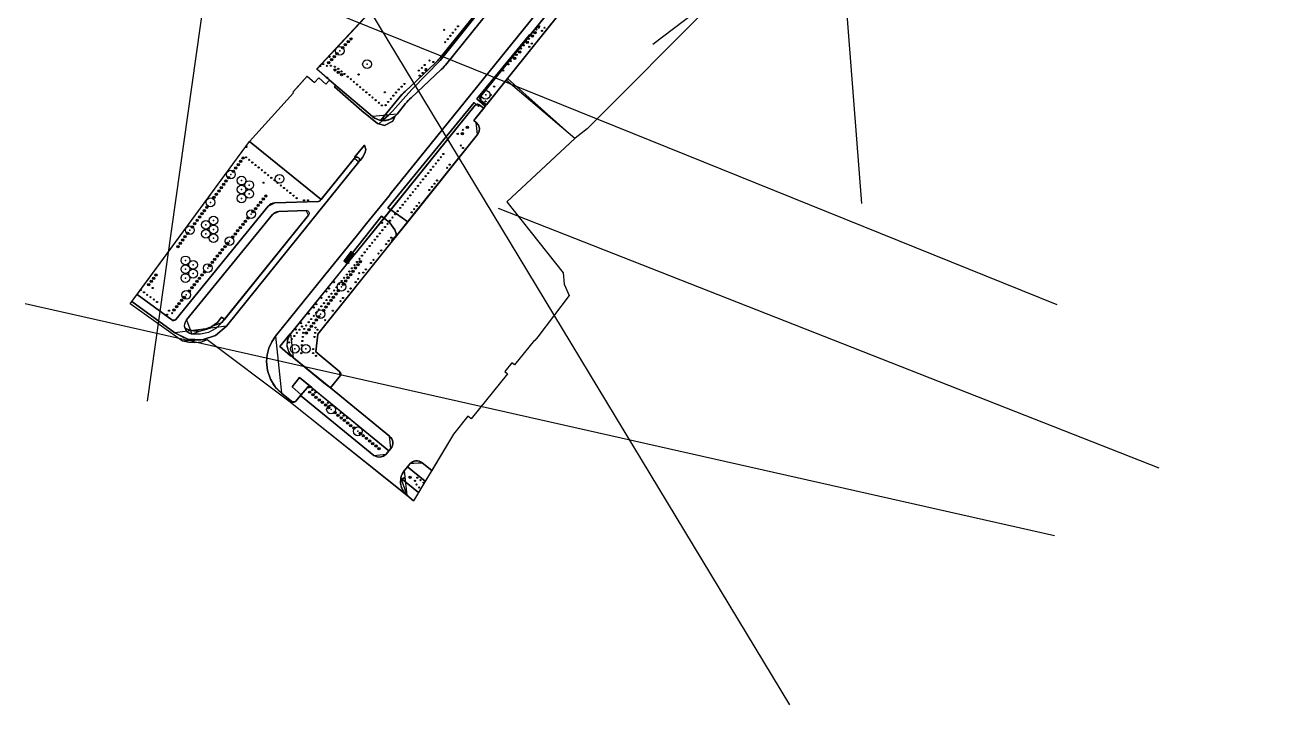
# Model space of a CAD drawing. Header units: metres. Extents: x 13966 to 15478, y -1639 to -430.
# Drawn here: x 13965.6 to 14397.4, y -1639.3 to -1405.2 of the extents above; entities that cross this region are included whole.
import ezdxf

# ---------------------------------------------------------------- set-up
doc = ezdxf.new("R2010")
doc.units = ezdxf.units.M
for name, color, linetype in [('BOUNDARY', 7, 'Continuous'), ('CURB', 7, 'Continuous'), ('ELECTR_CABLE', 7, 'Continuous'), ('ELECTR_CABLE_COMM', 7, 'Continuous'), ('GRASS', 7, 'Continuous'), ('HEAT', 7, 'Continuous'), ('NEW_BUSH', 3, 'Continuous'), ('NEW_LAWN', 82, 'Continuous'), ('NEW_TREE', 3, 'Continuous'), ('ROAD', 7, 'Continuous'), ('SEWER', 7, 'Continuous'), ('SIDEWALK_PATH', 7, 'Continuous'), ('WATER_PIPELINE', 7, 'Continuous')]:
    doc.layers.add(name, color=color, linetype=linetype)

# ---------------------------------------------------------------- blocks, each defined once
blk = doc.blocks.new('ИВА_БУЛЛАТА')
blk.add_circle((0, 0), 0.2)
blk = doc.blocks.new('СПИРЕЯ_GREFSHEIM')
blk.add_circle((0, 0), 0.2)
blk = doc.blocks.new('ПУЗЫРЕПЛОДНИК_LADY_IN_RED')
blk.add_circle((0, 0), 0.2)
blk = doc.blocks.new('ПУЗЫРЕПЛОДНИК_TINY_WINE_GOLD')
blk.add_circle((0, 0), 0.2)
blk = doc.blocks.new('ЛАПЧАТКА_GOLDFINGER')
blk.add_circle((0, 0), 0.2)
blk = doc.blocks.new('КЛЕН_CRIMSON_SENTRY')
blk.add_circle((0, 0), 0.2)
blk = doc.blocks.new('КЛЕН_ГИННАЛА')
blk.add_circle((0, 0), 0.2)
blk = doc.blocks.new('КЛЕН_PRINCETON_GOLD')
blk.add_circle((0, 0), 0.2)

msp = doc.modelspace()

# ---------------------------------------------------------------- hatches: boundary and pattern name
at = {"layer": 'NEW_LAWN'}
msp.add_hatch(color=82, dxfattribs=at).paths.add_polyline_path([(14077, -1486.61), (14076.48, -1487.26), (14075.33, -1486.33), (14077.78, -1483.24), (14079.15, -1484.13), (14077.08, -1486.69)])

# ---------------------------------------------------------------- linework, layer by layer
at = {"layer": 'BOUNDARY'}
msp.add_lwpolyline([(14202.71, -1397.32), (14159.13, -1440.9), (14155.11, -1444.17), (14131.51, -1466.12), (14150.91, -1490.48), (14151.28, -1494.48), (14153, -1498.37), (14142.23, -1512.6), (14141.2, -1513.87), (14141.05, -1513.75), (14134.21, -1522.2), (14133.29, -1521.46), (14130.81, -1524.53), (14131.73, -1525.28), (14119.2, -1540.77), (14118.13, -1539.91), (14113.13, -1546.1), (14099.4, -1568.98), (14056.42, -1534.65), (14028.27, -1513.63), (14019.86, -1514.07), (14001.78, -1501.16), (14042.94, -1445.37), (14058.07, -1428.57), (14057.84, -1428.37), (14062.79, -1422.84), (14065.25, -1425.03), (14066.74, -1423.4), (14069.13, -1425.58), (14070.39, -1424.21), (14066.13, -1420.37), (14072.94, -1413.02), (14122.88, -1359.49)], dxfattribs=at)
at = {"layer": 'CURB'}
for points in [[(14210.53, -1311.65), (14156.72, -1378.14), (14156.4, -1378.62), (14149.66, -1391.28), (14149.35, -1391.75), (14091.35, -1463.47), (14091.01, -1463.97)], [(14235.31, -1331.07), (14187.6, -1345.82), (14187.12, -1346.15), (14157.62, -1382.6), (14157.2, -1383.27), (14153.91, -1390.72), (14153.5, -1391.39), (14122.45, -1429.79), (14122.6, -1431.2), (14124.5, -1432.71)], [(14156.01, -1357.51), (14154.48, -1359.41), (14153.31, -1358.47), (14145.93, -1367.64), (14147.1, -1368.58), (14108.51, -1416.57), (14106.88, -1418.33), (14096.48, -1428.07), (14094.31, -1430.4), (14088.14, -1438.03)], [(14121.43, -1442.94), (14121.01, -1438.76), (14120.19, -1438.08), (14174.49, -1370.32)], [(14144.78, -1376.26), (14110.85, -1418.45), (14108.93, -1420.52), (14098.53, -1430.26), (14096.64, -1432.28), (14093.74, -1435.87), (14085.21, -1436.69), (14070.39, -1424.21)], [(14060.48, -1532.77), (14085.74, -1553.35), (14089.96, -1552.92), (14091.54, -1550.98), (14091.11, -1546.76), (14058, -1519.79), (14057.12, -1511.37), (14120.64, -1432.82), (14122.04, -1432.67), (14123.56, -1433.88)], [(14123.56, -1433.88), (14124.5, -1432.71)], [(14088.14, -1438.03), (14088.88, -1438.1), (14089.84, -1438.05), (14091.14, -1437.73), (14092.21, -1437.22), (14092.9, -1436.72), (14093.44, -1436.21)], [(14042.94, -1445.37), (14067.6, -1465.24)], [(14070.73, -1530.16), (14074.15, -1525.97), (14074.01, -1524.57), (14065.71, -1517.72), (14066.38, -1511.64), (14121.43, -1442.94)], [(14078.99, -1451.11), (14079.42, -1450.76), (14079.71, -1450.69), (14080.17, -1450.74), (14080.44, -1450.9), (14080.75, -1451.32), (14080.81, -1451.77), (14080.77, -1452.09), (14080.46, -1452.48)], [(14079.04, -1451.05), (14080.59, -1452.31), (14034.97, -1508.91), (14017.16, -1511.23), (14002.36, -1500.38)], [(14004.14, -1497.96), (14016.11, -1506.75), (14017.48, -1506.57), (14049.34, -1467.52), (14051.57, -1466.41), (14066.6, -1465.92), (14067.35, -1465.55), (14079.04, -1451.05)], [(14080.46, -1452.48), (14079.55, -1453.6)], [(14091.01, -1463.97), (14083.19, -1473.57)], [(14091.51, -1463.28), (14093.77, -1460.48)], [(14083.19, -1473.57), (14083.18, -1473.58), (14080.09, -1477.4)], [(14080.09, -1477.4), (14068.74, -1491.44)], [(14068.74, -1491.44), (14051.88, -1512.29), (14053.92, -1531.95), (14057.49, -1534.85), (14058.9, -1534.71), (14062.69, -1530.06), (14064.09, -1529.91), (14090.91, -1551.75)], [(14016.46, -1510.72), (14020.34, -1512.95)], [(14054.1, -1532.09), (14053.16, -1531.34), (14052.16, -1530.34), (14051.09, -1528.82), (14050.2, -1527.27)], [(14090.91, -1551.75), (14091.54, -1550.98), (14091.11, -1546.76)], [(14105.64, -1558.58), (14102.31, -1555.87), (14098.09, -1556.29), (14096.19, -1558.63), (14097.05, -1567.07), (14099.4, -1568.98)], [(14097.27, -1557.29), (14098.34, -1556.02), (14102.31, -1555.87)], [(14103.41, -1562.29), (14097.27, -1557.29)], [(14094.97, -1561.17), (14097.05, -1567.07)], [(14101.1, -1566.15), (14094.97, -1561.17)]]:
    msp.add_lwpolyline(points, dxfattribs=at)
msp.add_lwpolyline([(14050.8, -1470.47), (14021.21, -1506.75), (14023.04, -1511.6), (14033.41, -1507.65), (14063.21, -1470.69), (14062.4, -1469.06), (14053.03, -1469.37)], close=True, dxfattribs=at)
at = {"layer": 'ELECTR_CABLE'}
msp.add_line((14229.03, -1639.25), (14016.63, -1288.17), dxfattribs=at)
at = {"layer": 'ELECTR_CABLE_COMM'}
msp.add_line((14007.74, -1534.67), (14057.59, -1182.87), dxfattribs=at)
at = {"layer": 'GRASS'}
msp.add_lwpolyline([(14147.1, -1368.58), (14108.51, -1416.57), (14108.12, -1417.03), (14107.72, -1417.48), (14107.31, -1417.91), (14106.88, -1418.33), (14096.48, -1428.07), (14095.9, -1428.62), (14095.35, -1429.19), (14094.82, -1429.79), (14094.31, -1430.4), (14088.14, -1438.03), (14087.34, -1437.84), (14086.58, -1437.56), (14085.87, -1437.17), (14085.21, -1436.69), (14070.39, -1424.21), (14066.13, -1420.36), (14150.61, -1329.69)], dxfattribs=at)
for points in [[(14122.6, -1431.2), (14122.44, -1431.04), (14122.33, -1430.85), (14122.25, -1430.64), (14122.23, -1430.42), (14122.24, -1430.25), (14122.29, -1430.08), (14122.36, -1429.93), (14122.45, -1429.79), (14139.72, -1408.43), (14153.5, -1391.39), (14153.55, -1391.32), (14153.61, -1391.25), (14153.66, -1391.17), (14153.71, -1391.1), (14154.09, -1391.24), (14156.17, -1393.18), (14155.56, -1393.95), (14131.76, -1423.64), (14124.5, -1432.71)], [(14097.37, -1472.96), (14091.52, -1468.83), (14120.64, -1432.82), (14120.94, -1432.57), (14121.31, -1432.46), (14121.69, -1432.49), (14122.04, -1432.67), (14123.56, -1433.88), (14120.19, -1438.08), (14121.01, -1438.76), (14121.75, -1439.68), (14122.07, -1440.76), (14121.97, -1441.9), (14121.43, -1442.94)], [(14016.11, -1506.75), (14004.14, -1497.96), (14042.94, -1445.37), (14067.6, -1465.24), (14067.35, -1465.55), (14067.2, -1465.7), (14067.02, -1465.82), (14066.82, -1465.89), (14066.6, -1465.92), (14051.57, -1466.41), (14050.93, -1466.5), (14050.33, -1466.72), (14049.8, -1467.06), (14049.34, -1467.52), (14017.48, -1506.57), (14017.18, -1506.82), (14016.83, -1506.93), (14016.46, -1506.91)], [(14020.67, -1509.56), (14020.54, -1508.82), (14020.58, -1508.08), (14020.81, -1507.38), (14021.21, -1506.75), (14050.8, -1470.47), (14051.26, -1470.02), (14051.79, -1469.68), (14052.39, -1469.46), (14053.03, -1469.37), (14062.4, -1469.06), (14062.68, -1469.09), (14062.94, -1469.2), (14063.16, -1469.38), (14063.32, -1469.62), (14063.41, -1469.89), (14063.42, -1470.17), (14063.35, -1470.44), (14063.21, -1470.69), (14034.25, -1506.62), (14033.89, -1506.21), (14033.28, -1505.77), (14031.89, -1507.63), (14030.68, -1508.46), (14029.07, -1509.53), (14028.18, -1509.93), (14026.11, -1510.48), (14024.54, -1510.58), (14022.24, -1510.25)], [(14057.02, -1511.51), (14057.12, -1511.37), (14089.22, -1471.68), (14091.22, -1473.33), (14092.93, -1475.7), (14093.45, -1476.93), (14093.45, -1477.62), (14091.75, -1479.32), (14091.99, -1479.68), (14066.38, -1511.64), (14065.71, -1517.72), (14074.01, -1524.57), (14074.26, -1524.88), (14074.37, -1525.24), (14074.33, -1525.62), (14074.15, -1525.97), (14070.73, -1530.16), (14058, -1519.79), (14056.51, -1518), (14055.83, -1515.85), (14055.99, -1513.6)], [(14091.22, -1473.33), (14089.22, -1471.68), (14091.52, -1468.83), (14097.37, -1472.96), (14091.99, -1479.68), (14091.75, -1479.32), (14093.45, -1477.62), (14093.45, -1476.93), (14092.93, -1475.7)], [(14023.04, -1511.6), (14022.25, -1511.35), (14021.57, -1510.91), (14021.03, -1510.3), (14020.67, -1509.56), (14022.24, -1510.25), (14024.54, -1510.58), (14026.11, -1510.48), (14028.18, -1509.93), (14029.07, -1509.53), (14030.68, -1508.46), (14031.89, -1507.63), (14033.28, -1505.77), (14033.89, -1506.21), (14034.25, -1506.62), (14033.41, -1507.65), (14031.29, -1509.67), (14028.76, -1511.03), (14025.96, -1511.69)], [(14085.74, -1553.35), (14060.48, -1532.77), (14062.69, -1530.06), (14062.99, -1529.8), (14063.36, -1529.69), (14063.74, -1529.73), (14064.09, -1529.91), (14090.91, -1551.75), (14089.96, -1552.92), (14089.04, -1553.67), (14087.94, -1554.01), (14086.8, -1553.9)], [(14101.1, -1566.15), (14094.97, -1561.17), (14095.16, -1560.48), (14095.43, -1559.83), (14095.77, -1559.21), (14096.19, -1558.63), (14097.27, -1557.29), (14103.41, -1562.29)]]:
    msp.add_lwpolyline(points, close=True, dxfattribs=at)
at = {"layer": 'HEAT'}
for p, q in [((14233.22, -1200.29), (14253.66, -1466.62)), ((14356.22, -1557.73), (14128.6, -1468.39)), ((13965.59, -1501.08), (14320.15, -1580.99))]:
    msp.add_line(p, q, dxfattribs=at)
at = {"layer": 'NEW_BUSH'}
for centre in [(14141.19, -1407.9), (14075.92, -1412.02), (14076.88, -1411), (14077.83, -1409.98), (14138.57, -1411.18), (14140.32, -1409), (14072.1, -1416.12), (14073.06, -1415.1), (14074.97, -1413.05), (14134.19, -1416.64), (14135.94, -1414.46), (14070.19, -1418.17), (14071.15, -1417.15), (14072.33, -1420.65), (14073.48, -1421.46), (14074.62, -1422.27), (14116.2, -1442.67), (14117.95, -1440.49), (14040.66, -1451.05), (14037.33, -1455.56), (14038.16, -1454.43), (14038.99, -1453.31), (14039.83, -1452.18), (14034.01, -1460.07), (14034.84, -1458.94), (14035.67, -1457.81), (14031.51, -1463.45), (14032.34, -1462.32), (14033.18, -1461.19), (14048.51, -1464.07), (14028.19, -1467.95), (14030.68, -1464.57), (14044.99, -1468.43), (14045.87, -1467.34), (14046.75, -1466.25), (14047.63, -1465.16), (14024.86, -1472.46), (14025.69, -1471.33), (14026.53, -1470.2), (14027.36, -1469.08), (14041.48, -1472.79), (14042.36, -1471.7), (14044.11, -1469.52), (14021.54, -1476.96), (14023.2, -1474.71), (14024.03, -1473.58), (14037.96, -1477.15), (14038.84, -1476.06), (14039.72, -1474.97), (14040.6, -1473.88), (14018.21, -1481.47), (14019.04, -1480.34), (14019.88, -1479.22), (14020.71, -1478.09), (14034.45, -1481.51), (14035.33, -1480.42), (14037.08, -1478.24), (14030.93, -1485.87), (14031.81, -1484.78), (14032.69, -1483.69), (14033.57, -1482.6), (14027.42, -1490.23), (14029.18, -1488.05), (14030.06, -1486.96), (14078.55, -1489.99), (14079.39, -1488.88), (14080.24, -1487.76), (14081.08, -1486.64), (14008.2, -1494.62), (14009.03, -1493.5), (14009.86, -1492.37), (14010.7, -1491.24), (14023.91, -1494.59), (14024.78, -1493.5), (14025.66, -1492.41), (14026.54, -1491.32), (14075.17, -1494.46), (14076.01, -1493.34), (14076.86, -1492.22), (14077.7, -1491.11), (14020.39, -1498.95), (14022.15, -1496.77), (14023.03, -1495.68), (14071.78, -1498.92), (14072.63, -1497.8), (14073.47, -1496.69), (14017.76, -1502.22), (14018.63, -1501.13), (14019.51, -1500.04), (14069.25, -1502.27), (14070.09, -1501.15), (14070.94, -1500.04), (14016.88, -1503.31), (14065.87, -1506.73), (14066.71, -1505.62), (14068.4, -1503.38), (14062.49, -1511.2), (14063.33, -1510.08), (14064.18, -1508.96), (14065.02, -1507.85), (14063.64, -1531.6), (14064.72, -1532.49), (14065.81, -1533.37), (14066.89, -1534.25), (14067.98, -1535.14), (14069.07, -1536.02), (14070.15, -1536.91), (14072.32, -1538.67), (14073.41, -1539.56), (14074.49, -1540.44), (14075.58, -1541.33), (14076.66, -1542.21), (14077.75, -1543.09), (14078.84, -1543.98), (14081.01, -1545.75), (14082.09, -1546.63), (14083.18, -1547.51), (14084.26, -1548.4), (14085.35, -1549.28), (14086.43, -1550.17), (14087.52, -1551.05), (14098.22, -1560.94)]:
    msp.add_circle(centre, 0.4, dxfattribs=at)
for p in [(14075.92, -1412.02), (14076.88, -1411), (14077.83, -1409.98), (14138.57, -1411.18), (14140.32, -1409), (14141.19, -1407.9), (14072.1, -1416.12), (14073.06, -1415.1), (14074.97, -1413.05), (14135.94, -1414.46), (14070.19, -1418.17), (14071.15, -1417.15), (14072.33, -1420.65), (14134.19, -1416.64), (14073.48, -1421.46), (14074.62, -1422.27), (14117.95, -1440.49), (14116.2, -1442.67), (14038.16, -1454.43), (14038.99, -1453.31), (14039.83, -1452.18), (14040.66, -1451.05), (14034.84, -1458.94), (14035.67, -1457.81), (14037.33, -1455.56), (14031.51, -1463.45), (14032.34, -1462.32), (14033.18, -1461.19), (14034.01, -1460.07), (14028.19, -1467.95), (14030.68, -1464.57), (14045.87, -1467.34), (14046.75, -1466.25), (14047.63, -1465.16), (14048.51, -1464.07), (14024.86, -1472.46), (14025.69, -1471.33), (14026.53, -1470.2), (14027.36, -1469.08), (14042.36, -1471.7), (14044.11, -1469.52), (14044.99, -1468.43), (14023.2, -1474.71), (14024.03, -1473.58), (14038.84, -1476.06), (14039.72, -1474.97), (14040.6, -1473.88), (14041.48, -1472.79), (14019.04, -1480.34), (14019.88, -1479.22), (14020.71, -1478.09), (14021.54, -1476.96), (14035.33, -1480.42), (14037.08, -1478.24), (14037.96, -1477.15), (14018.21, -1481.47), (14031.81, -1484.78), (14032.69, -1483.69), (14033.57, -1482.6), (14034.45, -1481.51), (14029.18, -1488.05), (14030.06, -1486.96), (14030.93, -1485.87), (14079.39, -1488.88), (14080.24, -1487.76), (14081.08, -1486.64), (14009.03, -1493.5), (14009.86, -1492.37), (14010.7, -1491.24), (14024.78, -1493.5), (14025.66, -1492.41), (14026.54, -1491.32), (14027.42, -1490.23), (14076.01, -1493.34), (14076.86, -1492.22), (14077.7, -1491.11), (14078.55, -1489.99), (14008.2, -1494.62), (14022.15, -1496.77), (14023.03, -1495.68), (14023.91, -1494.59), (14072.63, -1497.8), (14073.47, -1496.69), (14075.17, -1494.46), (14017.76, -1502.22), (14018.63, -1501.13), (14019.51, -1500.04), (14020.39, -1498.95), (14069.25, -1502.27), (14070.09, -1501.15), (14070.94, -1500.04), (14071.78, -1498.92), (14016.88, -1503.31), (14065.87, -1506.73), (14066.71, -1505.62), (14068.4, -1503.38), (14062.49, -1511.2), (14063.33, -1510.08), (14064.18, -1508.96), (14065.02, -1507.85), (14063.64, -1531.6), (14064.72, -1532.49), (14065.81, -1533.37), (14066.89, -1534.25), (14067.98, -1535.14), (14069.07, -1536.02), (14070.15, -1536.91), (14072.32, -1538.67), (14073.41, -1539.56), (14074.49, -1540.44), (14075.58, -1541.33), (14076.66, -1542.21), (14077.75, -1543.09), (14078.84, -1543.98), (14081.01, -1545.75), (14082.09, -1546.63), (14083.18, -1547.51), (14084.26, -1548.4), (14085.35, -1549.28), (14086.43, -1550.17), (14087.52, -1551.05), (14098.22, -1560.94)]:
    msp.add_point(p, dxfattribs=at)
at = {"layer": 'NEW_TREE'}
for centre in [(14074.01, -1414.07), (14083.36, -1418.72), (14124.23, -1429.28), (14036.5, -1456.69), (14040.17, -1458.78), (14042.81, -1460.31), (14053.25, -1458.18), (14040.17, -1461.83), (14040.17, -1464.88), (14042.81, -1463.36), (14029.44, -1466.26), (14027.84, -1474.03), (14030.49, -1472.51), (14043.45, -1470.34), (14022.37, -1475.84), (14027.84, -1477.08), (14030.49, -1475.56), (14030.49, -1478.61), (14035.99, -1479.6), (14020.8, -1486.23), (14020.8, -1489.28), (14023.44, -1487.76), (14023.44, -1490.81), (14028.52, -1488.87), (14020.8, -1492.33), (14074.53, -1495.29), (14021.05, -1498.13), (14067.35, -1504.78), (14058.46, -1516.67), (14062.3, -1516.67), (14070.96, -1537.57), (14080.19, -1545.08)]:
    msp.add_circle(centre, 1.5, dxfattribs=at)
for p in [(14074.01, -1414.07), (14083.36, -1418.72), (14124.23, -1429.28), (14036.5, -1456.69), (14040.17, -1458.78), (14053.25, -1458.18), (14040.17, -1461.83), (14042.81, -1460.31), (14042.81, -1463.36), (14029.44, -1466.26), (14040.17, -1464.88), (14030.49, -1472.51), (14043.45, -1470.34), (14022.37, -1475.84), (14027.84, -1474.03), (14030.49, -1475.56), (14027.84, -1477.08), (14030.49, -1478.61), (14035.99, -1479.6), (14020.8, -1486.23), (14020.8, -1489.28), (14023.44, -1487.76), (14028.52, -1488.87), (14020.8, -1492.33), (14023.44, -1490.81), (14021.05, -1498.13), (14074.53, -1495.29), (14067.35, -1504.78), (14058.46, -1516.67), (14062.3, -1516.67), (14070.96, -1537.57), (14080.19, -1545.08)]:
    msp.add_point(p, dxfattribs=at)
at = {"layer": 'ROAD'}
for points in [[(14154.94, -1444.33), (14131.76, -1423.64), (14155.56, -1393.95), (14156.17, -1393.18), (14161.7, -1386.29), (14163.44, -1384.1), (14174.49, -1370.32), (14202.71, -1397.32), (14159.13, -1440.9), (14155.11, -1444.17)], [(14154.93, -1444.34), (14131.31, -1424.21), (14131.76, -1423.64)], [(14081.56, -1434.76), (14072.12, -1426.54), (14072.46, -1425.95), (14085.21, -1436.69), (14085.98, -1437.24), (14086.82, -1437.66), (14087.71, -1437.94), (14088.64, -1438.08), (14087.4, -1439.19), (14087.02, -1439.07)], [(14089.38, -1439.83), (14087.4, -1439.19), (14088.64, -1438.08), (14089.79, -1438.06), (14090.9, -1437.81), (14091.95, -1437.36), (14092.9, -1436.72), (14092.81, -1437.04), (14092.24, -1438.27)], [(14079.22, -1450.88), (14079.2, -1450.64), (14082.47, -1446.63), (14082.9, -1448.06), (14082.67, -1449.03), (14082.41, -1449.8), (14081.81, -1450.79), (14081, -1451.81), (14080.79, -1451.9), (14080.81, -1451.6), (14080.74, -1451.31), (14080.59, -1451.05), (14080.36, -1450.84), (14080.08, -1450.72), (14079.78, -1450.68), (14079.49, -1450.73)]]:
    msp.add_lwpolyline(points, close=True, dxfattribs=at)
msp.add_lwpolyline([(14149.35, -1391.75), (14091.35, -1463.47), (14091.26, -1463.59), (14091.17, -1463.71), (14091.09, -1463.84), (14091.01, -1463.97), (14083.19, -1473.57), (14080.09, -1477.4), (14068.74, -1491.44), (14051.88, -1512.29), (14050.54, -1514.27), (14049.57, -1516.43), (14048.97, -1518.72), (14048.76, -1521.09), (14049.11, -1524.19), (14050.12, -1527.1), (14051.74, -1529.72), (14053.92, -1531.95), (14057.49, -1534.85), (14057.84, -1535.04), (14058.22, -1535.07), (14058.59, -1534.96), (14058.9, -1534.71), (14060.48, -1532.77), (14085.74, -1553.35), (14086.8, -1553.9), (14087.94, -1554.01), (14089.04, -1553.67), (14089.96, -1552.92), (14090.91, -1551.75), (14091.54, -1550.98), (14091.87, -1550.49), (14092.09, -1549.94), (14092.2, -1549.37), (14092.2, -1548.78), (14092.08, -1548.2), (14091.86, -1547.66), (14091.53, -1547.17), (14091.11, -1546.76), (14070.73, -1530.16), (14074.15, -1525.97), (14074.33, -1525.62), (14074.37, -1525.24), (14074.26, -1524.88), (14074.01, -1524.57), (14065.71, -1517.72), (14066.38, -1511.64), (14091.51, -1480.28), (14091.99, -1479.68), (14097.37, -1472.96), (14099.64, -1470.13), (14121.43, -1442.94), (14121.97, -1441.9), (14122.07, -1440.76), (14121.75, -1439.68), (14121.01, -1438.76), (14120.19, -1438.08), (14123.56, -1433.88), (14124.11, -1433.2), (14124.5, -1432.71), (14131.76, -1423.64), (14154.94, -1444.33), (14131.51, -1466.12), (14150.91, -1490.48), (14151.28, -1494.48), (14153, -1498.37), (14142.23, -1512.6), (14141.2, -1513.87), (14141.05, -1513.75), (14134.21, -1522.2), (14133.29, -1521.46), (14130.81, -1524.53), (14131.73, -1525.28), (14119.2, -1540.77), (14118.13, -1539.91), (14113.13, -1546.1), (14105.64, -1558.58), (14102.31, -1555.87), (14101.82, -1555.54), (14101.28, -1555.31), (14100.7, -1555.2), (14100.11, -1555.2), (14099.53, -1555.32), (14098.99, -1555.55), (14098.51, -1555.87), (14098.09, -1556.29), (14097.27, -1557.29), (14096.19, -1558.63), (14095.77, -1559.21), (14095.43, -1559.83), (14095.16, -1560.48), (14094.97, -1561.17), (14094.91, -1561.48), (14094.87, -1561.79), (14094.85, -1562.1), (14094.84, -1562.42), (14094.99, -1563.75), (14095.42, -1564.99), (14096.11, -1566.12), (14097.05, -1567.07), (14056.42, -1534.65), (14028.27, -1513.63), (14026.23, -1514.34), (14024.11, -1514.66), (14021.97, -1514.56), (14019.86, -1514.07), (14001.78, -1501.16), (14002.36, -1500.38), (14017.16, -1511.23), (14021.69, -1513.37), (14026.53, -1513.64), (14031.13, -1512.13), (14034.97, -1508.91), (14080.59, -1452.31), (14080.66, -1452.22), (14080.71, -1452.12), (14080.76, -1452.01), (14080.79, -1451.9), (14081, -1451.81), (14081.81, -1450.79), (14082.41, -1449.8), (14082.67, -1449.03), (14082.9, -1448.06), (14082.67, -1447.3), (14082.47, -1446.63), (14079.2, -1450.64), (14079.22, -1450.88), (14079.17, -1450.92), (14079.12, -1450.96), (14079.08, -1451), (14079.04, -1451.05), (14067.6, -1465.24), (14042.94, -1445.37), (14058.07, -1428.57), (14057.84, -1428.37), (14059.33, -1426.7), (14062.79, -1422.84), (14065.25, -1425.03), (14066.74, -1423.4), (14069.13, -1425.58), (14070.39, -1424.21), (14072.46, -1425.95), (14072.12, -1426.54), (14081.56, -1434.76), (14087.02, -1439.07), (14087.4, -1439.19), (14089.38, -1439.83), (14092.24, -1438.27), (14092.81, -1437.04), (14092.9, -1436.72), (14093.13, -1436.52), (14093.34, -1436.32), (14093.55, -1436.1), (14093.74, -1435.87), (14096.64, -1432.28), (14097.09, -1431.75), (14097.55, -1431.24), (14098.03, -1430.74), (14098.53, -1430.26), (14108.93, -1420.52), (14109.44, -1420.03), (14109.92, -1419.52), (14110.39, -1418.99), (14110.85, -1418.45), (14144.78, -1376.26)], dxfattribs=at)
at = {"layer": 'SEWER'}
msp.add_line((14397.45, -1248.4), (14181.81, -1411.9), dxfattribs=at)
at = {"layer": 'SIDEWALK_PATH'}
for points in [[(14167.01, -1348.62), (14110.85, -1418.45), (14110.39, -1418.99), (14109.92, -1419.52), (14109.44, -1420.03), (14108.93, -1420.52), (14098.53, -1430.26), (14098.03, -1430.74), (14097.55, -1431.24), (14097.09, -1431.75), (14096.64, -1432.28), (14093.74, -1435.87), (14092.7, -1436.88), (14091.46, -1437.6), (14090.09, -1438.01), (14088.64, -1438.08), (14088.92, -1437.84), (14090.79, -1436.29), (14092.13, -1434.92), (14096.69, -1429.69), (14098.9, -1427.26), (14108.51, -1417.44), (14144.44, -1372.5)], [(14153.5, -1391.39), (14139.72, -1408.43), (14139.33, -1408.57), (14121.24, -1430.62), (14124.11, -1433.2), (14123.56, -1433.88), (14122.04, -1432.67), (14121.81, -1432.53), (14121.55, -1432.46), (14121.28, -1432.46), (14121.01, -1432.54), (14120.23, -1431.86), (14090.53, -1468.13), (14091.52, -1468.83), (14089.22, -1471.68), (14088.37, -1470.98), (14078.31, -1483.65), (14077.78, -1483.23), (14075.33, -1486.34), (14076.56, -1487.33), (14057.12, -1511.37), (14057.07, -1511.44), (14057.02, -1511.51), (14056.87, -1511.51), (14053.35, -1515.91), (14057.06, -1519.08), (14057.26, -1519.08), (14057.44, -1519.27), (14057.62, -1519.45), (14057.81, -1519.63), (14058, -1519.79), (14068.49, -1528.34), (14070.73, -1530.16), (14091.11, -1546.76), (14091.53, -1547.17), (14091.86, -1547.66), (14092.08, -1548.2), (14092.2, -1548.78), (14092.2, -1549.37), (14092.09, -1549.94), (14091.87, -1550.49), (14091.54, -1550.98), (14090.91, -1551.75), (14064.46, -1530.21), (14064.33, -1529.98), (14060.1, -1526.56), (14057.56, -1529.72), (14060.7, -1532.49), (14060.48, -1532.77), (14058.9, -1534.71), (14058.59, -1534.96), (14058.22, -1535.07), (14057.84, -1535.04), (14057.49, -1534.85), (14053.92, -1531.95), (14051.74, -1529.72), (14050.12, -1527.1), (14049.11, -1524.19), (14048.76, -1521.09), (14048.97, -1518.72), (14049.57, -1516.43), (14050.54, -1514.27), (14051.88, -1512.29), (14068.74, -1491.44), (14080.09, -1477.4), (14083.18, -1473.58), (14091.01, -1463.97), (14091.09, -1463.84), (14091.17, -1463.71), (14091.26, -1463.59), (14091.35, -1463.47), (14149.35, -1391.75)]]:
    msp.add_lwpolyline(points, dxfattribs=at)
for points in [[(14088.64, -1438.08), (14088.52, -1438.07), (14088.39, -1438.06), (14088.26, -1438.04), (14088.14, -1438.03), (14094.31, -1430.4), (14094.82, -1429.79), (14095.35, -1429.19), (14095.9, -1428.62), (14096.48, -1428.07), (14106.88, -1418.33), (14107.31, -1417.91), (14107.72, -1417.48), (14108.12, -1417.03), (14108.51, -1416.57), (14144.48, -1371.85), (14144.44, -1372.5), (14108.51, -1417.44), (14098.9, -1427.26), (14096.69, -1429.69), (14092.13, -1434.92), (14090.79, -1436.29), (14088.92, -1437.84)], [(14124.11, -1433.2), (14121.24, -1430.62), (14139.33, -1408.57), (14139.72, -1408.43), (14122.45, -1429.79), (14122.34, -1429.95), (14122.27, -1430.14), (14122.23, -1430.33), (14122.23, -1430.52), (14122.27, -1430.72), (14122.35, -1430.9), (14122.46, -1431.06), (14122.6, -1431.2), (14124.5, -1432.71)], [(14091.52, -1468.83), (14090.53, -1468.13), (14120.23, -1431.86), (14121.01, -1432.53), (14120.91, -1432.59), (14120.81, -1432.66), (14120.72, -1432.74), (14120.64, -1432.82)], [(14017.16, -1511.23), (14002.36, -1500.38), (14004.14, -1497.96), (14016.11, -1506.75), (14016.46, -1506.91), (14016.83, -1506.93), (14017.18, -1506.82), (14017.48, -1506.57), (14049.34, -1467.52), (14049.8, -1467.06), (14050.33, -1466.72), (14050.93, -1466.5), (14051.57, -1466.41), (14066.6, -1465.92), (14066.82, -1465.89), (14067.02, -1465.82), (14067.2, -1465.7), (14067.35, -1465.55), (14079.04, -1451.05), (14079.23, -1450.87), (14079.45, -1450.75), (14079.71, -1450.69), (14079.97, -1450.69), (14080.22, -1450.77), (14080.44, -1450.9), (14080.62, -1451.09), (14080.75, -1451.32), (14080.81, -1451.58), (14080.8, -1451.83), (14080.73, -1452.08), (14080.59, -1452.31), (14034.97, -1508.91), (14031.13, -1512.13), (14026.53, -1513.64), (14021.69, -1513.37)], [(14021.21, -1506.75), (14050.8, -1470.47), (14051.26, -1470.02), (14051.79, -1469.68), (14052.39, -1469.46), (14053.03, -1469.37), (14062.4, -1469.06), (14062.68, -1469.09), (14062.94, -1469.2), (14063.16, -1469.38), (14063.32, -1469.62), (14063.41, -1469.89), (14063.42, -1470.17), (14063.35, -1470.44), (14063.21, -1470.69), (14033.41, -1507.65), (14031.29, -1509.67), (14028.76, -1511.03), (14025.96, -1511.69), (14023.04, -1511.6), (14022.28, -1511.37), (14021.63, -1510.96), (14021.1, -1510.4), (14020.72, -1509.7), (14020.55, -1508.93), (14020.57, -1508.16), (14020.79, -1507.42)], [(14079.15, -1484.13), (14078.31, -1483.65), (14088.37, -1470.98), (14089.22, -1471.68)], [(14057.06, -1519.08), (14053.35, -1515.91), (14056.87, -1511.51), (14057.02, -1511.51), (14056.07, -1513.34), (14055.79, -1515.34), (14056.19, -1517.31), (14057.26, -1519.08)], [(14060.7, -1532.49), (14057.56, -1529.72), (14060.1, -1526.56), (14064.15, -1529.84), (14064.09, -1529.91), (14063.74, -1529.73), (14063.36, -1529.69), (14062.99, -1529.8), (14062.69, -1530.06)], [(14103.41, -1562.29), (14097.27, -1557.29), (14098.34, -1556.02), (14099.26, -1555.42), (14100.3, -1555.19), (14101.35, -1555.34), (14102.31, -1555.87), (14105.64, -1558.58)], [(14097.05, -1567.07), (14095.92, -1565.86), (14095.18, -1564.41), (14094.85, -1562.82), (14094.97, -1561.17), (14101.1, -1566.15), (14099.4, -1568.98)]]:
    msp.add_lwpolyline(points, close=True, dxfattribs=at)
at = {"layer": 'WATER_PIPELINE'}
msp.add_line((14033.11, -1385.23), (14321, -1501.46), dxfattribs=at)

# ---------------------------------------------------------------- block references
at = {"layer": 'BUSH'}
for name, p in [('ПУЗЫРЕПЛОДНИК_LADY_IN_RED', (14112.93, -1407.88)), ('ПУЗЫРЕПЛОДНИК_TINY_WINE_GOLD', (14113.81, -1406.79)), ('ЛАПЧАТКА_GOLDFINGER', (14114.69, -1405.7)), ('ИВА_БУЛЛАТА', (14141.72, -1406.76)), ('СПИРЕЯ_GREFSHEIM', (14142.6, -1405.67)), ('СПИРЕЯ_GREFSHEIM', (14143.62, -1407.25)), ('ИВА_БУЛЛАТА', (14144.49, -1406.16)), ('ЛАПЧАТКА_GOLDFINGER', (14110.3, -1411.15)), ('ИВА_БУЛЛАТА', (14111.18, -1410.06)), ('СПИРЕЯ_GREFSHEIM', (14112.06, -1408.97)), ('ПУЗЫРЕПЛОДНИК_TINY_WINE_GOLD', (14137.32, -1412.2)), ('ЛАПЧАТКА_GOLDFINGER', (14139.08, -1410.02)), ('ПУЗЫРЕПЛОДНИК_LADY_IN_RED', (14140.11, -1411.62)), ('СПИРЕЯ_GREFSHEIM', (14134.68, -1415.47)), ('ПУЗЫРЕПЛОДНИК_LADY_IN_RED', (14136.44, -1413.29)), ('ПУЗЫРЕПЛОДНИК_TINY_WINE_GOLD', (14139.24, -1412.71)), ('ПУЗЫРЕПЛОДНИК_LADY_IN_RED', (14067.23, -1419.33)), ('ПУЗЫРЕПЛОДНИК_TINY_WINE_GOLD', (14068.28, -1418.65)), ('ЛАПЧАТКА_GOLDFINGER', (14069.53, -1419.26)), ('ИВА_БУЛЛАТА', (14070.92, -1419.24)), ('СПИРЕЯ_GREFSHEIM', (14072.27, -1419.58)), ('ПУЗЫРЕПЛОДНИК_LADY_IN_RED', (14073.48, -1420.28)), ('ПУЗЫРЕПЛОДНИК_LADY_IN_RED', (14101.2, -1420.91)), ('ПУЗЫРЕПЛОДНИК_TINY_WINE_GOLD', (14102.22, -1419.95)), ('ЛАПЧАТКА_GOLDFINGER', (14103.24, -1419)), ('ЛАПЧАТКА_GOLDFINGER', (14103.55, -1420.76)), ('ПУЗЫРЕПЛОДНИК_LADY_IN_RED', (14104.9, -1417.45)), ('ПУЗЫРЕПЛОДНИК_TINY_WINE_GOLD', (14106.19, -1417.97)), ('ПУЗЫРЕПЛОДНИК_TINY_WINE_GOLD', (14130.27, -1420.91)), ('ЛАПЧАТКА_GOLDFINGER', (14132.03, -1418.73)), ('ИВА_БУЛЛАТА', (14132.92, -1417.64)), ('СПИРЕЯ_GREFSHEIM', (14069.58, -1423.34)), ('ПУЗЫРЕПЛОДНИК_TINY_WINE_GOLD', (14074.55, -1421.18)), ('ЛАПЧАТКА_GOLDFINGER', (14075.62, -1422.08)), ('ИВА_БУЛЛАТА', (14076.69, -1422.98)), ('СПИРЕЯ_GREFSHEIM', (14077.76, -1423.88)), ('ПУЗЫРЕПЛОДНИК_LADY_IN_RED', (14078.84, -1424.78)), ('СПИРЕЯ_GREFSHEIM', (14101.5, -1422.67)), ('ИВА_БУЛЛАТА', (14102.53, -1421.72)), ('ПУЗЫРЕПЛОДНИК_TINY_WINE_GOLD', (14079.91, -1425.69)), ('ЛАПЧАТКА_GOLDFINGER', (14080.98, -1426.59)), ('ИВА_БУЛЛАТА', (14082.05, -1427.49)), ('СПИРЕЯ_GREFSHEIM', (14083.12, -1428.39)), ('ПУЗЫРЕПЛОДНИК_LADY_IN_RED', (14084.19, -1429.29)), ('ИВА_БУЛЛАТА', (14092.43, -1429.55)), ('СПИРЕЯ_GREFSHEIM', (14093.32, -1428.47)), ('ПУЗЫРЕПЛОДНИК_LADY_IN_RED', (14094.27, -1427.44)), ('ПУЗЫРЕПЛОДНИК_TINY_WINE_GOLD', (14095.27, -1426.46)), ('ЛАПЧАТКА_GOLDFINGER', (14096.29, -1425.5)), ('СПИРЕЯ_GREFSHEIM', (14125.93, -1429.33)), ('ИВА_БУЛЛАТА', (14127.13, -1426.42)), ('ПУЗЫРЕПЛОДНИК_TINY_WINE_GOLD', (14085.26, -1430.19)), ('ЛАПЧАТКА_GOLDFINGER', (14086.33, -1431.1)), ('ИВА_БУЛЛАТА', (14087.4, -1432)), ('СПИРЕЯ_GREFSHEIM', (14088.48, -1432.88)), ('ПУЗЫРЕПЛОДНИК_LADY_IN_RED', (14089.77, -1432.8)), ('ПУЗЫРЕПЛОДНИК_TINY_WINE_GOLD', (14090.66, -1431.72)), ('ЛАПЧАТКА_GOLDFINGER', (14091.55, -1430.63)), ('ПУЗЫРЕПЛОДНИК_TINY_WINE_GOLD', (14121.74, -1433.07)), ('ПУЗЫРЕПЛОДНИК_LADY_IN_RED', (14124.18, -1431.51)), ('ПУЗЫРЕПЛОДНИК_TINY_WINE_GOLD', (14116.35, -1441.28)), ('ЛАПЧАТКА_GOLDFINGER', (14114.6, -1442.67)), ('ЛАПЧАТКА_GOLDFINGER', (14115.69, -1446.69)), ('СПИРЕЯ_GREFSHEIM', (14041.68, -1450.77)), ('ПУЗЫРЕПЛОДНИК_LADY_IN_RED', (14041.71, -1447.21)), ('ИВА_БУЛЛАТА', (14108.79, -1450.72)), ('СПИРЕЯ_GREFSHEIM', (14109.66, -1449.62)), ('ПУЗЫРЕПЛОДНИК_TINY_WINE_GOLD', (14116.44, -1447.57)), ('ИВА_БУЛЛАТА', (14042.77, -1451.65)), ('ЛАПЧАТКА_GOLDFINGER', (14043.86, -1452.53)), ('ПУЗЫРЕПЛОДНИК_TINY_WINE_GOLD', (14044.95, -1453.41)), ('ПУЗЫРЕПЛОДНИК_LADY_IN_RED', (14046.04, -1454.29)), ('СПИРЕЯ_GREFSHEIM', (14047.13, -1455.17)), ('СПИРЕЯ_GREFSHEIM', (14105.29, -1455.09)), ('ПУЗЫРЕПЛОДНИК_LADY_IN_RED', (14106.16, -1453.99)), ('ПУЗЫРЕПЛОДНИК_TINY_WINE_GOLD', (14107.04, -1452.9)), ('ЛАПЧАТКА_GOLDFINGER', (14107.91, -1451.81)), ('СПИРЕЯ_GREFSHEIM', (14110.98, -1454.38)), ('ИВА_БУЛЛАТА', (14111.85, -1453.29)), ('ИВА_БУЛЛАТА', (14048.22, -1456.05)), ('ЛАПЧАТКА_GOLDFINGER', (14049.31, -1456.92)), ('ПУЗЫРЕПЛОДНИК_TINY_WINE_GOLD', (14050.4, -1457.8)), ('ПУЗЫРЕПЛОДНИК_LADY_IN_RED', (14051.49, -1458.68)), ('СПИРЕЯ_GREFSHEIM', (14052.58, -1459.56)), ('ПУЗЫРЕПЛОДНИК_LADY_IN_RED', (14101.79, -1459.46)), ('ПУЗЫРЕПЛОДНИК_TINY_WINE_GOLD', (14102.66, -1458.36)), ('ЛАПЧАТКА_GOLDFINGER', (14103.54, -1457.27)), ('ИВА_БУЛЛАТА', (14104.41, -1456.18)), ('ПУЗЫРЕПЛОДНИК_TINY_WINE_GOLD', (14106.6, -1459.85)), ('ПУЗЫРЕПЛОДНИК_LADY_IN_RED', (14107.48, -1458.75)), ('ИВА_БУЛЛАТА', (14053.67, -1460.44)), ('ЛАПЧАТКА_GOLDFINGER', (14054.76, -1461.32)), ('ПУЗЫРЕПЛОДНИК_TINY_WINE_GOLD', (14055.85, -1462.2)), ('ПУЗЫРЕПЛОДНИК_LADY_IN_RED', (14056.94, -1463.07)), ('СПИРЕЯ_GREFSHEIM', (14058.03, -1463.95)), ('ПУЗЫРЕПЛОДНИК_TINY_WINE_GOLD', (14098.28, -1463.83)), ('ЛАПЧАТКА_GOLDFINGER', (14099.16, -1462.73)), ('ИВА_БУЛЛАТА', (14100.03, -1461.64)), ('СПИРЕЯ_GREFSHEIM', (14100.91, -1460.55)), ('ИВА_БУЛЛАТА', (14104.85, -1462.03)), ('ЛАПЧАТКА_GOLDFINGER', (14105.72, -1460.94)), ('ИВА_БУЛЛАТА', (14059.12, -1464.83)), ('ЛАПЧАТКА_GOLDFINGER', (14061.63, -1465.59)), ('ПУЗЫРЕПЛОДНИК_TINY_WINE_GOLD', (14063.03, -1465.54)), ('ЛАПЧАТКА_GOLDFINGER', (14094.78, -1468.2)), ('ИВА_БУЛЛАТА', (14095.66, -1467.1)), ('СПИРЕЯ_GREFSHEIM', (14096.53, -1466.01)), ('ПУЗЫРЕПЛОДНИК_LADY_IN_RED', (14097.41, -1464.92)), ('ПУЗЫРЕПЛОДНИК_LADY_IN_RED', (14100.47, -1467.49)), ('СПИРЕЯ_GREFSHEIM', (14101.35, -1466.4)), ('ИВА_БУЛЛАТА', (14091.28, -1472.57)), ('СПИРЕЯ_GREFSHEIM', (14092.16, -1471.48)), ('ПУЗЫРЕПЛОДНИК_LADY_IN_RED', (14093.03, -1470.38)), ('ПУЗЫРЕПЛОДНИК_TINY_WINE_GOLD', (14093.91, -1469.29)), ('ЛАПЧАТКА_GOLDFINGER', (14098.72, -1469.68)), ('ПУЗЫРЕПЛОДНИК_TINY_WINE_GOLD', (14099.6, -1468.59)), ('СПИРЕЯ_GREFSHEIM', (14087.78, -1476.94)), ('ПУЗЫРЕПЛОДНИК_TINY_WINE_GOLD', (14088.52, -1473.34)), ('ПУЗЫРЕПЛОДНИК_LADY_IN_RED', (14088.65, -1475.85)), ('ПУЗЫРЕПЛОДНИК_TINY_WINE_GOLD', (14089.53, -1474.75)), ('ЛАПЧАТКА_GOLDFINGER', (14090.41, -1473.66)), ('ПУЗЫРЕПЛОДНИК_LADY_IN_RED', (14084.28, -1481.31)), ('ПУЗЫРЕПЛОДНИК_TINY_WINE_GOLD', (14085.15, -1480.22)), ('ЛАПЧАТКА_GOLDFINGER', (14086.03, -1479.12)), ('ИВА_БУЛЛАТА', (14086.9, -1478.03)), ('СПИРЕЯ_GREFSHEIM', (14089.97, -1480.6)), ('ИВА_БУЛЛАТА', (14090.84, -1479.51)), ('ЛАПЧАТКА_GOLDFINGER', (14091.72, -1478.42)), ('ПУЗЫРЕПЛОДНИК_TINY_WINE_GOLD', (14080.78, -1485.68)), ('ЛАПЧАТКА_GOLDFINGER', (14081.65, -1484.59)), ('ИВА_БУЛЛАТА', (14082.53, -1483.49)), ('СПИРЕЯ_GREFSHEIM', (14083.4, -1482.4)), ('ПУЗЫРЕПЛОДНИК_TINY_WINE_GOLD', (14087.34, -1483.88)), ('ПУЗЫРЕПЛОДНИК_LADY_IN_RED', (14088.22, -1482.79)), ('ПУЗЫРЕПЛОДНИК_LADY_IN_RED', (14077, -1487.09)), ('ЛАПЧАТКА_GOLDFINGER', (14077.27, -1490.05)), ('ИВА_БУЛЛАТА', (14078.15, -1488.96)), ('СПИРЕЯ_GREFSHEIM', (14079.02, -1487.86)), ('ПУЗЫРЕПЛОДНИК_LADY_IN_RED', (14079.9, -1486.77)), ('СПИРЕЯ_GREFSHEIM', (14082.96, -1489.34)), ('ИВА_БУЛЛАТА', (14084.72, -1487.16)), ('ЛАПЧАТКА_GOLDFINGER', (14085.59, -1486.07)), ('ЛАПЧАТКА_GOLDFINGER', (14072.04, -1493.72)), ('ИВА_БУЛЛАТА', (14073.77, -1494.42)), ('СПИРЕЯ_GREFSHEIM', (14074.65, -1493.33)), ('ПУЗЫРЕПЛОДНИК_LADY_IN_RED', (14075.52, -1492.23)), ('ПУЗЫРЕПЛОДНИК_TINY_WINE_GOLD', (14076.4, -1491.14)), ('ЛАПЧАТКА_GOLDFINGER', (14079.46, -1493.71)), ('ПУЗЫРЕПЛОДНИК_TINY_WINE_GOLD', (14080.34, -1492.62)), ('ПУЗЫРЕПЛОДНИК_LADY_IN_RED', (14082.09, -1490.44)), ('ПУЗЫРЕПЛОДНИК_LADY_IN_RED', (14005.4, -1496.41)), ('ПУЗЫРЕПЛОДНИК_TINY_WINE_GOLD', (14006.53, -1497.24)), ('ЛАПЧАТКА_GOLDFINGER', (14007.66, -1498.07)), ('ПУЗЫРЕПЛОДНИК_LADY_IN_RED', (14069.4, -1496.98)), ('ПУЗЫРЕПЛОДНИК_TINY_WINE_GOLD', (14070.28, -1495.9)), ('ПУЗЫРЕПЛОДНИК_LADY_IN_RED', (14071.15, -1497.7)), ('ПУЗЫРЕПЛОДНИК_TINY_WINE_GOLD', (14072.02, -1496.6)), ('ЛАПЧАТКА_GOLDFINGER', (14072.9, -1495.51)), ('СПИРЕЯ_GREFSHEIM', (14076.84, -1496.99)), ('ИВА_БУЛЛАТА', (14077.71, -1495.9)), ('ИВА_БУЛЛАТА', (14008.79, -1498.9)), ('СПИРЕЯ_GREFSHEIM', (14009.92, -1499.72)), ('ПУЗЫРЕПЛОДНИК_LADY_IN_RED', (14011.05, -1500.55)), ('ЛАПЧАТКА_GOLDFINGER', (14065, -1502.43)), ('ИВА_БУЛЛАТА', (14065.88, -1501.34)), ('СПИРЕЯ_GREFSHEIM', (14067.64, -1499.16)), ('ПУЗЫРЕПЛОДНИК_TINY_WINE_GOLD', (14067.64, -1502.07)), ('ЛАПЧАТКА_GOLDFINGER', (14068.52, -1500.97)), ('ИВА_БУЛЛАТА', (14069.4, -1499.88)), ('СПИРЕЯ_GREFSHEIM', (14070.27, -1498.79)), ('ПУЗЫРЕПЛОДНИК_TINY_WINE_GOLD', (14074.21, -1500.27)), ('ПУЗЫРЕПЛОДНИК_LADY_IN_RED', (14075.09, -1499.18)), ('ПУЗЫРЕПЛОДНИК_LADY_IN_RED', (14014.45, -1504.9)), ('ЛАПЧАТКА_GOLDFINGER', (14015.14, -1503.56)), ('ИВА_БУЛЛАТА', (14016.27, -1504.38)), ('ПУЗЫРЕПЛОДНИК_TINY_WINE_GOLD', (14063.24, -1504.6)), ('ЛАПЧАТКА_GOLDFINGER', (14064.14, -1506.44)), ('ИВА_БУЛЛАТА', (14065.02, -1505.34)), ('СПИРЕЯ_GREFSHEIM', (14065.89, -1504.25)), ('ПУЗЫРЕПЛОДНИК_LADY_IN_RED', (14066.77, -1503.16)), ('ИВА_БУЛЛАТА', (14068.96, -1506.82)), ('ЛАПЧАТКА_GOLDFINGER', (14071.58, -1503.55)), ('СПИРЕЯ_GREFSHEIM', (14058.84, -1510.05)), ('ПУЗЫРЕПЛОДНИК_LADY_IN_RED', (14059.2, -1511.19)), ('СПИРЕЯ_GREFSHEIM', (14060.08, -1510.11)), ('ПУЗЫРЕПЛОДНИК_LADY_IN_RED', (14060.6, -1507.87)), ('ИВА_БУЛЛАТА', (14060.96, -1509.02)), ('ИВА_БУЛЛАТА', (14061.4, -1511.2)), ('СПИРЕЯ_GREFSHEIM', (14061.72, -1509.84)), ('ПУЗЫРЕПЛОДНИК_LADY_IN_RED', (14062.4, -1508.63)), ('ПУЗЫРЕПЛОДНИК_TINY_WINE_GOLD', (14063.27, -1507.53)), ('ПУЗЫРЕПЛОДНИК_LADY_IN_RED', (14065.48, -1511.21)), ('СПИРЕЯ_GREFSHEIM', (14066.33, -1510.1)), ('ИВА_БУЛЛАТА', (14056.55, -1514.46)), ('ЛАПЧАТКА_GOLDFINGER', (14057.44, -1513.37)), ('ПУЗЫРЕПЛОДНИК_TINY_WINE_GOLD', (14058.32, -1512.28)), ('ПУЗЫРЕПЛОДНИК_LADY_IN_RED', (14060.93, -1515.38)), ('ПУЗЫРЕПЛОДНИК_TINY_WINE_GOLD', (14061.09, -1513.98)), ('ЛАПЧАТКА_GOLDFINGER', (14061.24, -1512.59)), ('ПУЗЫРЕПЛОДНИК_TINY_WINE_GOLD', (14065.27, -1512.59)), ('ИВА_БУЛЛАТА', (14060.72, -1518.16)), ('СПИРЕЯ_GREFSHEIM', (14060.78, -1516.77)), ('ИВА_БУЛЛАТА', (14064.8, -1518.14)), ('ЛАПЧАТКА_GOLDFINGER', (14064.81, -1516.76)), ('СПИРЕЯ_GREFSHEIM', (14065.8, -1519.1)), ('ПУЗЫРЕПЛОДНИК_LADY_IN_RED', (14064.46, -1530.86)), ('ПУЗЫРЕПЛОДНИК_TINY_WINE_GOLD', (14065.54, -1531.74)), ('ЛАПЧАТКА_GOLDFINGER', (14069.89, -1535.28)), ('ИВА_БУЛЛАТА', (14070.97, -1536.16)), ('СПИРЕЯ_GREFSHEIM', (14074.23, -1538.81)), ('ПУЗЫРЕПЛОДНИК_LADY_IN_RED', (14075.31, -1539.7)), ('ПУЗЫРЕПЛОДНИК_TINY_WINE_GOLD', (14076.4, -1540.58)), ('ЛАПЧАТКА_GOLDFINGER', (14096, -1561.19)), ('ПУЗЫРЕПЛОДНИК_TINY_WINE_GOLD', (14099.89, -1562.14)), ('ЛАПЧАТКА_GOLDFINGER', (14100.41, -1563.36)), ('ПУЗЫРЕПЛОДНИК_LADY_IN_RED', (14100.7, -1561.01)), ('СПИРЕЯ_GREFSHEIM', (14101.78, -1561.89)), ('ИВА_БУЛЛАТА', (14102.88, -1562.75)), ('ИВА_БУЛЛАТА', (14101.3, -1564.44))]:
    msp.add_blockref(name, p, dxfattribs=at)
at = {"layer": 'TREE'}
for name, p in [('КЛЕН_PRINCETON_GOLD', (14109.91, -1406.86)), ('КЛЕН_PRINCETON_GOLD', (14142.48, -1406.14)), ('КЛЕН_CRIMSON_SENTRY', (14070.45, -1416.21)), ('КЛЕН_ГИННАЛА', (14134.93, -1415.47)), ('КЛЕН_CRIMSON_SENTRY', (14103.7, -1420.35)), ('КЛЕН_ГИННАЛА', (14080.48, -1422.25)), ('КЛЕН_PRINCETON_GOLD', (14089.51, -1428.38)), ('КЛЕН_PRINCETON_GOLD', (14041.83, -1447.05)), ('КЛЕН_ГИННАЛА', (14047.71, -1459.49)), ('КЛЕН_CRIMSON_SENTRY', (14080.64, -1490.65)), ('КЛЕН_PRINCETON_GOLD', (14009.54, -1495.73)), ('КЛЕН_ГИННАЛА', (14065.63, -1509.38))]:
    msp.add_blockref(name, p, dxfattribs=at)

doc.saveas('drawing.dxf')
